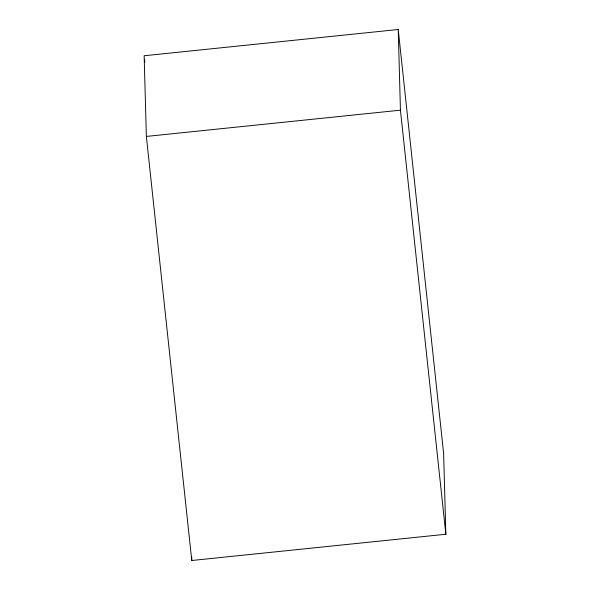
<?xml version="1.0" encoding="UTF-8"?>
<svg xmlns="http://www.w3.org/2000/svg" width="590" height="590" viewBox="0 0 590 590"><rect width="100%" height="100%" fill="white"/><g stroke="black" fill="none" stroke-linecap="round" stroke-linejoin="round"><path stroke-width="0.89" d="M398.221 29.5L144.152 55.755L146.364 136.43L191.78 560.5L445.848 534.245L443.636 453.57L398.221 29.5L400.433 110.175L445.848 534.245M146.364 136.43L400.433 110.175M144.543 59.42L144.838 62.164M191.676 556.835L191.78 560.5"/></g></svg>
